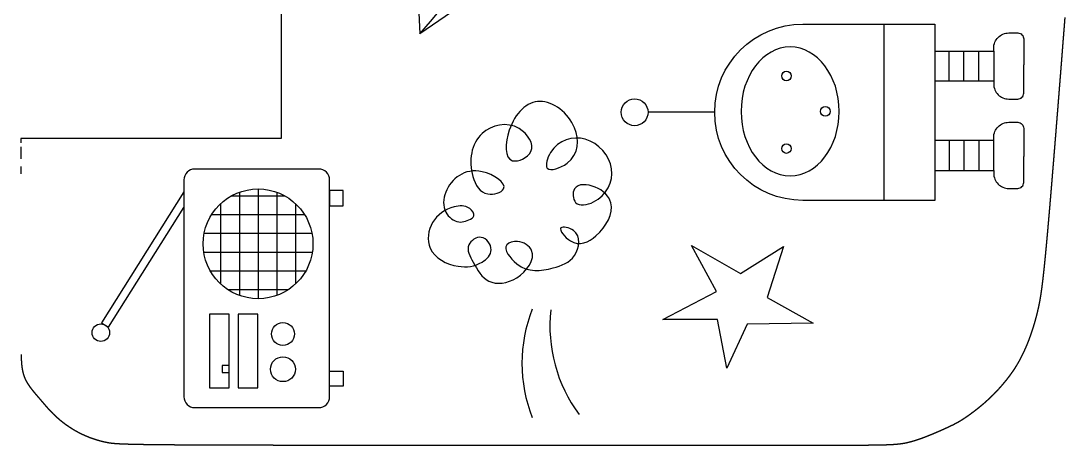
# Model space of a CAD drawing. Header units: millimetres. Extents: x -53 to 1579, y -453 to 381.
# Drawn here: x 303.3 to 352.04, y 167.53 to 187.32 of the extents above; entities that cross this region are included whole.
import ezdxf

# ---------------------------------------------------------------- set-up
doc = ezdxf.new("R2010")
doc.units = ezdxf.units.MM
doc.layers.add('design4', color=5, linetype='Continuous')
doc.layers.add('toCut', color=1, linetype='Continuous', true_color=0xff0000)

msp = doc.modelspace()

# ---------------------------------------------------------------- linework, layer by layer
at = {"layer": 'design4', "lineweight": -3}
for p, q in [((314.384, 174.361), (314.384, 179.484)), ((315.636, 179.149), (313.101, 179.149)), ((313.509, 174.509), (313.509, 179.336)), ((315.259, 174.52), (315.259, 179.325)), ((312.634, 175.037), (312.634, 178.808)), ((316.134, 175.066), (316.134, 178.779)), ((316.545, 178.274), (312.192, 178.274)), ((316.885, 177.399), (311.851, 177.399)), ((316.899, 176.524), (311.837, 176.524)), ((316.591, 175.649), (312.145, 175.649)), ((315.764, 174.774), (312.972, 174.774))]:
    msp.add_line(p, q, dxfattribs=at)
for points in [[(325.719, 205.238, -0.201036), (321.679, 191.63), (321.919, 186.727, 0.241469), (327.842, 208.793)], [(345.96, 187.173), (345.96, 178.948), (339.794, 178.948, -1), (339.794, 187.173)], [(310.906, 179.909), (310.906, 169.783, 0.414214), (311.406, 169.283), (317.206, 169.283, 0.414214), (317.706, 169.783), (317.706, 179.909, 0.414214), (317.206, 180.409), (311.406, 180.409, 0.414214)]]:
    msp.add_lwpolyline(points, format="xyb", close=True, dxfattribs=at)
for points in [[(327.842, 208.793), (330.379, 201.914, -0.133767), (327.244, 190.382), (321.919, 186.727)], [(348.706, 185.919), (348.706, 186.059, -0.414214), (349.407, 186.76), (349.827, 186.76, -0.414214), (350.108, 186.48), (350.108, 185.269)], [(348.706, 184.518), (348.706, 184.378, 0.414214), (349.407, 183.677), (349.827, 183.677, 0.414214), (350.108, 183.957), (350.108, 185.269)], [(348.706, 181.751), (348.706, 181.891, -0.414214), (349.407, 182.592), (349.827, 182.592, -0.414214), (350.108, 182.311), (350.108, 180.999)], [(348.706, 180.35), (348.706, 180.21, 0.414214), (349.407, 179.509), (349.827, 179.509, 0.414214), (350.108, 179.789), (350.108, 180.999)], [(327.16, 173.876, 0.187678), (327.16, 168.82, 1.141846)], [(328.03, 173.837, 0.187678), (329.35, 168.956, 1.141846)]]:
    msp.add_lwpolyline(points, format="xyb", dxfattribs=at)
for points in [[(343.58, 187.173), (343.58, 178.948)], [(345.96, 185.919), (348.706, 185.919), (348.706, 184.518), (345.96, 184.518)], [(346.632, 184.518), (346.632, 185.919)], [(347.305, 184.518), (347.305, 185.919)], [(348.006, 184.518), (348.006, 185.919)], [(335.682, 183.061), (332.57, 183.061)], [(345.96, 180.35), (348.706, 180.35), (348.706, 181.751), (345.96, 181.751)], [(346.632, 181.751), (346.632, 180.35)], [(347.305, 181.751), (347.305, 180.35)], [(348.006, 181.751), (348.006, 180.35)], [(310.906, 179.352), (307.06, 173.239), (307.391, 173.031), (310.906, 178.618)], [(334.598, 176.839), (336.88, 175.542), (338.892, 176.794), (338.132, 174.424), (340.279, 173.217), (337.193, 173.172), (336.253, 171.116), (335.806, 173.396), (333.256, 173.396), (335.761, 174.692), (334.598, 176.839)]]:
    msp.add_lwpolyline(points, dxfattribs=at)
for points in [[(317.706, 179.409), (317.706, 178.702), (318.339, 178.702), (318.339, 179.409)], [(312.095, 173.635), (312.095, 170.203), (313.014, 170.203), (313.014, 173.635)], [(313.442, 173.635), (313.442, 170.203), (314.361, 170.203), (314.361, 173.635)], [(313.014, 170.916), (313.014, 171.247), (312.692, 171.247), (312.692, 170.916)], [(317.706, 170.283), (317.706, 170.984), (318.339, 170.984), (318.339, 170.283)]]:
    msp.add_lwpolyline(points, close=True, dxfattribs=at)
for centre, radius in [((339.031, 184.754), 0.222), ((331.943, 183.061), 0.627), ((340.845, 183.103), 0.226), ((339.031, 181.367), 0.222), ((314.368, 176.923), 2.562), ((307.028, 172.777), 0.409), ((315.529, 172.717), 0.532), ((315.529, 171.073), 0.58)]:
    msp.add_circle(centre, radius, dxfattribs=at)
at = {"layer": 'design4', "lineweight": -3, "extrusion": (0, 0, -1)}
msp.add_ellipse((339.205, 183.101), major_axis=(0, 3.007), ratio=0.761217, dxfattribs=at)
at = {"layer": 'design4', "lineweight": -3}
msp.add_spline([(324.356, 178.115), (323.746, 177.944), (323.129, 178.405), (323.129, 179.328), (324.824, 180.289), (325.826, 179.482), (325.094, 179.251), (324.4, 180.059), (324.825, 182.07), (326.558, 182.301), (327.098, 181.224), (326.25, 180.801), (326.096, 182.224), (327.521, 183.57), (329.139, 182.339), (328.793, 180.686), (327.868, 180.455), (328.022, 181.186), (329.64, 181.801), (330.873, 180.416), (330.025, 178.878), (329.191, 178.858), (329.137, 179.488), (330.102, 179.57), (330.834, 178.84), (330.141, 177.301), (328.951, 177.061), (328.508, 177.669), (329.087, 177.548), (329.139, 176.378), (328.138, 175.801), (326.443, 175.994), (325.981, 176.878), (326.481, 177.032), (327.136, 176.609), (326.443, 175.34), (325.133, 175.186), (324.401, 176.071), (324.209, 176.878), (324.787, 177.224), (325.249, 176.648), (324.825, 176.071), (323.708, 175.878), (322.398, 176.724), (322.514, 177.917), (323.515, 178.647), (324.247, 178.57), (324.44, 178.224), (324.356, 178.115)], degree=3, dxfattribs=at)
at = {"layer": 'toCut'}
for points in [[(315.453, 189.844), (315.453, 185.844), (315.453, 181.844)], [(351.998, 186.947), (352.008, 187.079), (352.019, 187.211)], [(352.019, 187.211), (352.029, 187.344), (352.04, 187.477)], [(351.978, 186.685), (351.988, 186.816), (351.998, 186.947)], [(351.937, 186.169), (351.947, 186.298), (351.957, 186.426)], [(351.957, 186.426), (351.967, 186.556), (351.978, 186.685)], [(351.897, 185.663), (351.907, 185.789), (351.917, 185.915)], [(351.917, 185.915), (351.927, 186.042), (351.937, 186.169)], [(351.858, 185.167), (351.868, 185.29), (351.878, 185.413)], [(351.878, 185.413), (351.888, 185.538), (351.897, 185.663)], [(351.82, 184.681), (351.829, 184.801), (351.839, 184.922)], [(351.839, 184.922), (351.849, 185.044), (351.858, 185.167)], [(351.782, 184.205), (351.792, 184.323), (351.801, 184.442)], [(351.801, 184.442), (351.81, 184.561), (351.82, 184.681)], [(351.745, 183.741), (351.755, 183.856), (351.764, 183.972)], [(351.764, 183.972), (351.773, 184.088), (351.782, 184.205)], [(351.692, 183.066), (351.701, 183.177), (351.709, 183.288)], [(351.709, 183.288), (351.718, 183.401), (351.727, 183.513)], [(351.727, 183.513), (351.736, 183.627), (351.745, 183.741)], [(351.657, 182.631), (351.666, 182.739), (351.674, 182.847)], [(351.674, 182.847), (351.683, 182.957), (351.692, 183.066)], [(351.623, 182.208), (351.631, 182.313), (351.64, 182.418)], [(351.64, 182.418), (351.648, 182.525), (351.657, 182.631)], [(315.453, 181.844), (309.375, 181.844), (303.296, 181.844)], [(303.296, 181.844), (303.296, 181.743), (303.296, 181.743)], [(351.59, 181.798), (351.594, 181.849), (351.598, 181.9)], [(351.598, 181.9), (351.602, 181.951), (351.606, 182.002)], [(351.606, 182.002), (351.611, 182.053), (351.615, 182.105)], [(351.615, 182.105), (351.619, 182.157), (351.623, 182.208)], [(303.296, 181.743), (303.296, 181.711), (303.296, 181.679)], [(303.296, 181.679), (303.296, 181.661), (303.296, 181.642)], [(303.296, 181.451), (303.296, 181.357), (303.296, 181.263)], [(351.55, 181.304), (351.554, 181.353), (351.558, 181.401)], [(351.558, 181.401), (351.562, 181.45), (351.566, 181.499)], [(351.566, 181.499), (351.57, 181.549), (351.574, 181.598)], [(351.574, 181.598), (351.578, 181.648), (351.582, 181.698)], [(351.582, 181.698), (351.586, 181.748), (351.59, 181.798)], [(303.296, 181.263), (303.296, 181.17), (303.296, 181.077)], [(303.296, 181.077), (303.296, 180.985), (303.296, 180.893)], [(351.512, 180.831), (351.515, 180.878), (351.519, 180.924)], [(351.519, 180.924), (351.523, 180.971), (351.527, 181.018)], [(351.527, 181.018), (351.531, 181.065), (351.534, 181.112)], [(351.534, 181.112), (351.538, 181.16), (351.542, 181.208)], [(351.542, 181.208), (351.546, 181.256), (351.55, 181.304)], [(303.296, 180.534), (303.296, 180.446), (303.296, 180.357)], [(303.296, 180.357), (303.296, 180.271), (303.296, 180.184)], [(351.467, 180.292), (351.471, 180.336), (351.475, 180.38)], [(351.475, 180.38), (351.478, 180.424), (351.482, 180.468)], [(351.482, 180.468), (351.486, 180.513), (351.489, 180.558)], [(351.489, 180.558), (351.493, 180.603), (351.497, 180.648)], [(351.497, 180.648), (351.5, 180.693), (351.504, 180.739)], [(351.504, 180.739), (351.508, 180.785), (351.512, 180.831)], [(351.426, 179.784), (351.429, 179.825), (351.432, 179.867)], [(351.432, 179.867), (351.436, 179.908), (351.439, 179.95)], [(351.439, 179.95), (351.443, 179.992), (351.446, 180.034)], [(351.446, 180.034), (351.45, 180.077), (351.453, 180.119)], [(351.453, 180.119), (351.457, 180.162), (351.46, 180.205)], [(351.46, 180.205), (351.464, 180.249), (351.467, 180.292)], [(351.386, 179.306), (351.389, 179.345), (351.392, 179.384)], [(351.392, 179.384), (351.396, 179.423), (351.399, 179.462)], [(351.399, 179.462), (351.402, 179.502), (351.405, 179.541)], [(351.405, 179.541), (351.409, 179.581), (351.412, 179.622)], [(351.412, 179.622), (351.415, 179.662), (351.419, 179.702)], [(351.419, 179.702), (351.422, 179.743), (351.426, 179.784)], [(351.348, 178.857), (351.354, 178.931), (351.36, 179.004)], [(351.36, 179.004), (351.367, 179.079), (351.373, 179.153)], [(351.373, 179.153), (351.376, 179.191), (351.379, 179.229)], [(351.379, 179.229), (351.383, 179.268), (351.386, 179.306)], [(351.301, 178.302), (351.306, 178.369), (351.312, 178.437)], [(351.312, 178.437), (351.318, 178.505), (351.324, 178.574)], [(351.324, 178.574), (351.33, 178.644), (351.336, 178.714)], [(351.336, 178.714), (351.342, 178.786), (351.348, 178.857)], [(351.256, 177.794), (351.262, 177.856), (351.267, 177.917)], [(351.267, 177.917), (351.273, 177.98), (351.278, 178.043)], [(351.278, 178.043), (351.284, 178.107), (351.289, 178.171)], [(351.289, 178.171), (351.295, 178.237), (351.301, 178.302)], [(351.215, 177.33), (351.22, 177.386), (351.225, 177.442)], [(351.225, 177.442), (351.23, 177.5), (351.235, 177.557)], [(351.235, 177.557), (351.241, 177.616), (351.246, 177.674)], [(351.246, 177.674), (351.251, 177.734), (351.256, 177.794)], [(351.177, 176.909), (351.181, 176.959), (351.186, 177.01)], [(351.186, 177.01), (351.191, 177.062), (351.196, 177.114)], [(351.196, 177.114), (351.2, 177.168), (351.205, 177.221)], [(351.205, 177.221), (351.21, 177.276), (351.215, 177.33)], [(351.132, 176.436), (351.137, 176.481), (351.141, 176.526)], [(351.141, 176.526), (351.145, 176.572), (351.15, 176.618)], [(351.15, 176.618), (351.154, 176.665), (351.158, 176.713)], [(351.158, 176.713), (351.163, 176.761), (351.168, 176.809)], [(351.168, 176.809), (351.172, 176.859), (351.177, 176.909)], [(351.083, 175.943), (351.087, 175.981), (351.091, 176.02)], [(351.091, 176.02), (351.095, 176.059), (351.099, 176.099)], [(351.099, 176.099), (351.103, 176.139), (351.107, 176.18)], [(351.107, 176.18), (351.111, 176.222), (351.115, 176.263)], [(351.115, 176.263), (351.12, 176.306), (351.124, 176.349)], [(351.124, 176.349), (351.128, 176.392), (351.132, 176.436)], [(351.032, 175.458), (351.035, 175.49), (351.039, 175.522)], [(351.039, 175.522), (351.042, 175.555), (351.046, 175.588)], [(351.046, 175.588), (351.05, 175.621), (351.053, 175.655)], [(351.053, 175.655), (351.057, 175.689), (351.061, 175.724)], [(351.061, 175.724), (351.064, 175.76), (351.068, 175.795)], [(351.068, 175.795), (351.072, 175.832), (351.076, 175.868)], [(351.076, 175.868), (351.079, 175.906), (351.083, 175.943)], [(350.972, 174.957), (350.975, 174.982), (350.978, 175.007)], [(350.978, 175.007), (350.981, 175.032), (350.985, 175.058)], [(350.985, 175.058), (350.988, 175.084), (350.991, 175.111)], [(350.991, 175.111), (350.994, 175.138), (350.998, 175.165)], [(350.998, 175.165), (351.001, 175.192), (351.004, 175.22)], [(351.004, 175.22), (351.008, 175.249), (351.011, 175.277)], [(351.011, 175.277), (351.014, 175.307), (351.018, 175.336)], [(351.018, 175.336), (351.021, 175.366), (351.025, 175.396)], [(351.025, 175.396), (351.028, 175.427), (351.032, 175.458)], [(350.906, 174.491), (350.908, 174.509), (350.911, 174.528)], [(350.911, 174.528), (350.914, 174.547), (350.917, 174.566)], [(350.917, 174.566), (350.92, 174.585), (350.923, 174.605)], [(350.923, 174.605), (350.926, 174.625), (350.929, 174.645)], [(350.929, 174.645), (350.932, 174.665), (350.935, 174.686)], [(350.935, 174.686), (350.938, 174.707), (350.941, 174.728)], [(350.941, 174.728), (350.944, 174.75), (350.947, 174.771)], [(350.947, 174.771), (350.95, 174.794), (350.953, 174.816)], [(350.953, 174.816), (350.956, 174.839), (350.959, 174.862)], [(350.959, 174.862), (350.963, 174.885), (350.966, 174.909)], [(350.966, 174.909), (350.969, 174.933), (350.972, 174.957)], [(350.813, 173.994), (350.819, 174.022), (350.825, 174.049)], [(350.825, 174.049), (350.831, 174.077), (350.836, 174.106)], [(350.836, 174.106), (350.842, 174.135), (350.848, 174.164)], [(350.848, 174.164), (350.854, 174.194), (350.859, 174.224)], [(350.859, 174.224), (350.865, 174.255), (350.871, 174.286)], [(350.871, 174.286), (350.877, 174.319), (350.882, 174.351)], [(350.882, 174.351), (350.888, 174.385), (350.894, 174.419)], [(350.894, 174.419), (350.897, 174.437), (350.9, 174.455)], [(350.9, 174.455), (350.903, 174.473), (350.906, 174.491)], [(350.7, 173.523), (350.713, 173.574), (350.726, 173.625)], [(350.726, 173.625), (350.739, 173.677), (350.752, 173.729)], [(350.752, 173.729), (350.764, 173.782), (350.777, 173.834)], [(350.777, 173.834), (350.789, 173.887), (350.801, 173.94)], [(350.801, 173.94), (350.807, 173.967), (350.813, 173.994)], [(350.558, 173.029), (350.573, 173.077), (350.588, 173.125)], [(350.588, 173.125), (350.602, 173.174), (350.617, 173.223)], [(350.617, 173.223), (350.631, 173.272), (350.645, 173.322)], [(350.645, 173.322), (350.659, 173.372), (350.673, 173.422)], [(350.673, 173.422), (350.686, 173.472), (350.7, 173.523)], [(350.371, 172.483), (350.387, 172.527), (350.403, 172.57)], [(350.403, 172.57), (350.419, 172.615), (350.435, 172.659)], [(350.435, 172.659), (350.451, 172.704), (350.467, 172.749)], [(350.467, 172.749), (350.482, 172.795), (350.498, 172.841)], [(350.498, 172.841), (350.513, 172.888), (350.528, 172.935)], [(350.528, 172.935), (350.543, 172.982), (350.558, 173.029)], [(350.17, 171.994), (350.187, 172.032), (350.205, 172.071)], [(350.205, 172.071), (350.221, 172.111), (350.238, 172.15)], [(350.238, 172.15), (350.255, 172.191), (350.272, 172.231)], [(350.272, 172.231), (350.289, 172.272), (350.305, 172.313)], [(350.305, 172.313), (350.322, 172.355), (350.338, 172.397)], [(350.338, 172.397), (350.355, 172.44), (350.371, 172.483)], [(303.306, 171.767), (303.306, 171.758), (303.306, 171.748)], [(303.306, 171.748), (303.307, 171.736), (303.307, 171.724)], [(303.307, 171.724), (303.307, 171.713), (303.307, 171.702)], [(303.307, 171.702), (303.307, 171.692), (303.308, 171.682)], [(303.308, 171.682), (303.308, 171.673), (303.308, 171.663)], [(303.308, 171.663), (303.308, 171.654), (303.309, 171.646)], [(303.309, 171.646), (303.309, 171.637), (303.309, 171.629)], [(303.309, 171.629), (303.309, 171.622), (303.309, 171.614)], [(303.309, 171.614), (303.31, 171.607), (303.31, 171.6)], [(303.31, 171.6), (303.311, 171.587), (303.311, 171.574)], [(349.962, 171.566), (349.979, 171.6), (349.997, 171.634)], [(349.997, 171.634), (350.015, 171.668), (350.032, 171.702)], [(350.032, 171.702), (350.05, 171.737), (350.067, 171.773)], [(350.067, 171.773), (350.084, 171.809), (350.102, 171.845)], [(350.102, 171.845), (350.119, 171.881), (350.136, 171.918)], [(350.136, 171.918), (350.153, 171.956), (350.17, 171.994)], [(303.311, 171.574), (303.312, 171.562), (303.312, 171.549)], [(303.312, 171.549), (303.313, 171.538), (303.313, 171.527)], [(303.313, 171.527), (303.316, 171.481), (303.319, 171.436)], [(303.319, 171.436), (303.322, 171.391), (303.325, 171.346)], [(303.325, 171.346), (303.329, 171.301), (303.334, 171.256)], [(303.334, 171.256), (303.339, 171.212), (303.344, 171.168)], [(303.344, 171.168), (303.351, 171.124), (303.358, 171.08)], [(349.67, 171.076), (349.689, 171.104), (349.708, 171.133)], [(349.708, 171.133), (349.726, 171.162), (349.745, 171.191)], [(349.745, 171.191), (349.763, 171.221), (349.782, 171.251)], [(349.782, 171.251), (349.8, 171.281), (349.818, 171.311)], [(349.818, 171.311), (349.836, 171.342), (349.855, 171.373)], [(349.855, 171.373), (349.873, 171.405), (349.891, 171.436)], [(349.891, 171.436), (349.908, 171.468), (349.926, 171.501)], [(349.926, 171.501), (349.944, 171.533), (349.962, 171.566)], [(303.358, 171.08), (303.362, 171.058), (303.365, 171.036)], [(303.365, 171.036), (303.37, 171.014), (303.374, 170.992)], [(303.374, 170.992), (303.379, 170.97), (303.384, 170.949)], [(303.384, 170.949), (303.389, 170.927), (303.394, 170.905)], [(303.394, 170.905), (303.4, 170.884), (303.406, 170.862)], [(303.406, 170.862), (303.412, 170.841), (303.418, 170.819)], [(303.418, 170.819), (303.425, 170.798), (303.432, 170.777)], [(303.432, 170.777), (303.44, 170.755), (303.447, 170.734)], [(303.447, 170.734), (303.455, 170.713), (303.463, 170.692)], [(303.463, 170.692), (303.472, 170.671), (303.481, 170.65)], [(303.481, 170.65), (303.49, 170.629), (303.5, 170.608)], [(303.5, 170.608), (303.51, 170.587), (303.52, 170.566)], [(349.318, 170.591), (349.358, 170.643), (349.399, 170.695)], [(349.399, 170.695), (349.438, 170.748), (349.478, 170.801)], [(349.478, 170.801), (349.517, 170.855), (349.556, 170.908)], [(349.556, 170.908), (349.575, 170.936), (349.595, 170.963)], [(349.595, 170.963), (349.614, 170.991), (349.633, 171.019)], [(349.633, 171.019), (349.652, 171.047), (349.67, 171.076)], [(303.52, 170.566), (303.531, 170.545), (303.541, 170.524)], [(303.541, 170.524), (303.553, 170.504), (303.564, 170.483)], [(303.564, 170.483), (303.576, 170.462), (303.588, 170.442)], [(303.588, 170.442), (303.601, 170.421), (303.614, 170.401)], [(303.614, 170.401), (303.627, 170.38), (303.64, 170.36)], [(303.64, 170.36), (303.654, 170.34), (303.667, 170.32)], [(303.667, 170.32), (303.681, 170.299), (303.695, 170.279)], [(303.695, 170.279), (303.71, 170.259), (303.724, 170.239)], [(303.724, 170.239), (303.754, 170.199), (303.784, 170.159)], [(303.784, 170.159), (303.815, 170.12), (303.846, 170.081)], [(348.887, 170.093), (348.932, 170.141), (348.976, 170.19)], [(348.976, 170.19), (349.02, 170.239), (349.064, 170.288)], [(349.064, 170.288), (349.107, 170.338), (349.15, 170.388)], [(349.15, 170.388), (349.192, 170.438), (349.235, 170.489)], [(349.235, 170.489), (349.276, 170.54), (349.318, 170.591)], [(303.846, 170.081), (303.878, 170.042), (303.91, 170.003)], [(303.91, 170.003), (303.942, 169.964), (303.975, 169.926)], [(303.975, 169.926), (304.007, 169.888), (304.04, 169.85)], [(304.04, 169.85), (304.072, 169.812), (304.104, 169.775)], [(304.104, 169.775), (304.136, 169.738), (304.168, 169.701)], [(304.168, 169.701), (304.199, 169.664), (304.23, 169.627)], [(304.23, 169.627), (304.261, 169.591), (304.292, 169.555)], [(348.32, 169.543), (348.369, 169.587), (348.418, 169.631)], [(348.418, 169.631), (348.466, 169.675), (348.515, 169.72)], [(348.515, 169.72), (348.563, 169.766), (348.61, 169.811)], [(348.61, 169.811), (348.657, 169.857), (348.704, 169.903)], [(348.704, 169.903), (348.75, 169.95), (348.796, 169.997)], [(348.796, 169.997), (348.842, 170.045), (348.887, 170.093)], [(304.292, 169.555), (304.323, 169.519), (304.353, 169.484)], [(304.353, 169.484), (304.383, 169.449), (304.414, 169.414)], [(304.414, 169.414), (304.444, 169.379), (304.474, 169.345)], [(304.474, 169.345), (304.504, 169.31), (304.534, 169.276)], [(304.534, 169.276), (304.565, 169.243), (304.595, 169.209)], [(304.595, 169.209), (304.626, 169.176), (304.656, 169.143)], [(304.656, 169.143), (304.687, 169.111), (304.718, 169.079)], [(347.824, 169.137), (347.848, 169.155), (347.873, 169.174)], [(347.873, 169.174), (347.897, 169.193), (347.922, 169.213)], [(347.922, 169.213), (347.971, 169.252), (348.021, 169.291)], [(348.021, 169.291), (348.071, 169.332), (348.121, 169.373)], [(348.121, 169.373), (348.171, 169.415), (348.221, 169.457)], [(348.221, 169.457), (348.27, 169.5), (348.32, 169.543)], [(304.718, 169.079), (304.749, 169.047), (304.781, 169.015)], [(304.781, 169.015), (304.813, 168.984), (304.845, 168.952)], [(304.845, 168.952), (304.877, 168.922), (304.91, 168.891)], [(304.91, 168.891), (304.943, 168.861), (304.976, 168.831)], [(304.976, 168.831), (305.009, 168.801), (305.043, 168.772)], [(305.043, 168.772), (305.077, 168.743), (305.111, 168.714)], [(305.111, 168.714), (305.146, 168.686), (305.18, 168.657)], [(305.18, 168.657), (305.216, 168.63), (305.251, 168.602)], [(347.059, 168.618), (347.097, 168.64), (347.135, 168.662)], [(347.135, 168.662), (347.173, 168.685), (347.211, 168.709)], [(347.211, 168.709), (347.231, 168.721), (347.25, 168.733)], [(347.25, 168.733), (347.269, 168.745), (347.289, 168.757)], [(347.289, 168.757), (347.309, 168.77), (347.329, 168.783)], [(347.329, 168.783), (347.349, 168.797), (347.369, 168.81)], [(347.369, 168.81), (347.39, 168.824), (347.411, 168.838)], [(347.411, 168.838), (347.432, 168.853), (347.454, 168.867)], [(347.454, 168.867), (347.475, 168.882), (347.497, 168.898)], [(347.497, 168.898), (347.519, 168.913), (347.542, 168.929)], [(347.542, 168.929), (347.564, 168.945), (347.587, 168.961)], [(347.587, 168.961), (347.61, 168.978), (347.633, 168.994)], [(347.633, 168.994), (347.657, 169.011), (347.68, 169.029)], [(347.68, 169.029), (347.704, 169.046), (347.727, 169.064)], [(347.727, 169.064), (347.751, 169.082), (347.775, 169.1)], [(347.775, 169.1), (347.8, 169.118), (347.824, 169.137)], [(305.251, 168.602), (305.286, 168.575), (305.322, 168.548)], [(305.322, 168.548), (305.358, 168.521), (305.394, 168.495)], [(305.394, 168.495), (305.431, 168.469), (305.468, 168.443)], [(305.468, 168.443), (305.505, 168.418), (305.542, 168.393)], [(305.542, 168.393), (305.58, 168.368), (305.617, 168.344)], [(305.617, 168.344), (305.656, 168.32), (305.694, 168.296)], [(305.694, 168.296), (305.732, 168.273), (305.771, 168.25)], [(305.771, 168.25), (305.81, 168.227), (305.849, 168.205)], [(305.849, 168.205), (305.888, 168.183), (305.928, 168.161)], [(346.043, 168.137), (346.08, 168.153), (346.117, 168.169)], [(346.117, 168.169), (346.153, 168.185), (346.189, 168.201)], [(346.189, 168.201), (346.224, 168.216), (346.259, 168.232)], [(346.259, 168.232), (346.292, 168.247), (346.326, 168.262)], [(346.326, 168.262), (346.358, 168.276), (346.39, 168.291)], [(346.39, 168.291), (346.421, 168.305), (346.452, 168.319)], [(346.452, 168.319), (346.482, 168.333), (346.511, 168.346)], [(346.511, 168.346), (346.539, 168.359), (346.567, 168.372)], [(346.567, 168.372), (346.594, 168.384), (346.621, 168.397)], [(346.621, 168.397), (346.646, 168.409), (346.672, 168.421)], [(346.672, 168.421), (346.696, 168.433), (346.721, 168.444)], [(346.721, 168.444), (346.744, 168.456), (346.768, 168.467)], [(346.768, 168.467), (346.791, 168.478), (346.813, 168.489)], [(346.813, 168.489), (346.835, 168.5), (346.857, 168.511)], [(346.857, 168.511), (346.878, 168.522), (346.899, 168.533)], [(346.899, 168.533), (346.92, 168.543), (346.941, 168.554)], [(346.941, 168.554), (346.961, 168.565), (346.981, 168.575)], [(346.981, 168.575), (347.02, 168.597), (347.059, 168.618)], [(305.928, 168.161), (305.968, 168.14), (306.008, 168.119)], [(306.008, 168.119), (306.048, 168.099), (306.088, 168.078)], [(306.088, 168.078), (306.129, 168.059), (306.17, 168.039)], [(306.17, 168.039), (306.211, 168.02), (306.252, 168.001)], [(306.252, 168.001), (306.294, 167.983), (306.336, 167.965)], [(306.336, 167.965), (306.378, 167.947), (306.42, 167.93)], [(306.42, 167.93), (306.462, 167.913), (306.504, 167.896)], [(306.504, 167.896), (306.547, 167.88), (306.59, 167.864)], [(306.59, 167.864), (306.633, 167.849), (306.676, 167.834)], [(306.676, 167.834), (306.72, 167.82), (306.763, 167.805)], [(306.763, 167.805), (306.807, 167.792), (306.851, 167.778)], [(306.851, 167.778), (306.895, 167.765), (306.939, 167.752)], [(306.939, 167.752), (306.984, 167.74), (307.029, 167.728)], [(307.029, 167.728), (307.073, 167.717), (307.118, 167.706)], [(307.118, 167.706), (307.164, 167.695), (307.209, 167.685)], [(307.209, 167.685), (307.254, 167.675), (307.3, 167.666)], [(344.74, 167.671), (344.78, 167.681), (344.82, 167.691)], [(344.82, 167.691), (344.861, 167.703), (344.902, 167.714)], [(344.902, 167.714), (344.943, 167.726), (344.984, 167.738)], [(344.984, 167.738), (345.025, 167.751), (345.067, 167.764)], [(345.067, 167.764), (345.108, 167.777), (345.15, 167.791)], [(345.15, 167.791), (345.192, 167.805), (345.233, 167.819)], [(345.233, 167.819), (345.275, 167.834), (345.317, 167.848)], [(345.317, 167.848), (345.359, 167.863), (345.401, 167.879)], [(345.401, 167.879), (345.442, 167.894), (345.484, 167.91)], [(345.484, 167.91), (345.526, 167.925), (345.567, 167.941)], [(345.567, 167.941), (345.608, 167.957), (345.649, 167.974)], [(345.649, 167.974), (345.69, 167.99), (345.73, 168.006)], [(345.73, 168.006), (345.771, 168.022), (345.811, 168.039)], [(345.811, 168.039), (345.85, 168.055), (345.89, 168.072)], [(345.89, 168.072), (345.928, 168.088), (345.967, 168.104)], [(345.967, 168.104), (346.005, 168.121), (346.043, 168.137)], [(307.3, 167.666), (307.323, 167.661), (307.346, 167.657)], [(307.346, 167.657), (307.37, 167.652), (307.394, 167.648)], [(307.394, 167.648), (307.406, 167.646), (307.419, 167.644)], [(307.419, 167.644), (307.432, 167.642), (307.445, 167.64)], [(307.445, 167.64), (307.459, 167.638), (307.473, 167.636)], [(307.473, 167.636), (307.487, 167.634), (307.502, 167.632)], [(307.502, 167.632), (307.517, 167.63), (307.533, 167.628)], [(307.533, 167.628), (307.549, 167.627), (307.565, 167.625)], [(307.565, 167.625), (307.583, 167.623), (307.6, 167.621)], [(307.6, 167.621), (307.619, 167.619), (307.638, 167.618)], [(307.638, 167.618), (307.657, 167.616), (307.677, 167.614)], [(307.677, 167.614), (307.699, 167.613), (307.72, 167.611)], [(307.72, 167.611), (307.743, 167.609), (307.766, 167.608)], [(307.766, 167.608), (307.778, 167.607), (307.79, 167.606)], [(307.79, 167.606), (307.802, 167.605), (307.814, 167.605)], [(307.814, 167.605), (307.827, 167.604), (307.84, 167.603)], [(307.84, 167.603), (307.853, 167.602), (307.867, 167.602)], [(307.867, 167.602), (307.88, 167.601), (307.894, 167.6)], [(307.894, 167.6), (307.908, 167.599), (307.922, 167.599)], [(307.922, 167.599), (307.937, 167.598), (307.952, 167.597)], [(307.952, 167.597), (307.967, 167.597), (307.982, 167.596)], [(307.982, 167.596), (307.998, 167.595), (308.014, 167.594)], [(308.014, 167.594), (308.03, 167.594), (308.046, 167.593)], [(308.046, 167.593), (308.063, 167.592), (308.079, 167.592)], [(308.079, 167.592), (308.097, 167.591), (308.114, 167.59)], [(308.114, 167.59), (308.132, 167.59), (308.15, 167.589)], [(308.15, 167.589), (308.168, 167.588), (308.186, 167.588)], [(308.186, 167.588), (308.205, 167.587), (308.224, 167.586)], [(308.224, 167.586), (308.244, 167.586), (308.264, 167.585)], [(308.264, 167.585), (308.284, 167.585), (308.304, 167.584)], [(308.304, 167.584), (308.325, 167.583), (308.346, 167.583)], [(308.346, 167.583), (308.367, 167.582), (308.388, 167.582)], [(308.388, 167.582), (308.411, 167.581), (308.433, 167.58)], [(308.433, 167.58), (308.456, 167.58), (308.478, 167.579)], [(308.478, 167.579), (308.502, 167.579), (308.525, 167.578)], [(308.525, 167.578), (308.549, 167.577), (308.573, 167.577)], [(308.573, 167.577), (308.598, 167.576), (308.623, 167.576)], [(308.623, 167.576), (308.649, 167.575), (308.674, 167.575)], [(308.674, 167.575), (308.701, 167.574), (308.727, 167.574)], [(308.727, 167.574), (308.754, 167.573), (308.781, 167.573)], [(308.781, 167.573), (308.809, 167.572), (308.837, 167.572)], [(308.837, 167.572), (308.865, 167.571), (308.894, 167.57)], [(308.894, 167.57), (308.923, 167.57), (308.952, 167.569)], [(308.952, 167.569), (308.983, 167.569), (309.013, 167.569)], [(309.013, 167.569), (309.044, 167.568), (309.075, 167.568)], [(309.075, 167.568), (309.106, 167.567), (309.138, 167.567)], [(309.138, 167.567), (309.171, 167.566), (309.203, 167.566)], [(309.203, 167.566), (309.237, 167.565), (309.27, 167.565)], [(309.27, 167.565), (309.305, 167.564), (309.339, 167.564)], [(309.339, 167.564), (309.374, 167.563), (309.409, 167.563)], [(309.409, 167.563), (309.446, 167.563), (309.482, 167.562)], [(309.482, 167.562), (309.519, 167.562), (309.556, 167.561)], [(309.556, 167.561), (309.593, 167.561), (309.631, 167.56)], [(309.631, 167.56), (309.67, 167.56), (309.709, 167.56)], [(309.709, 167.56), (309.749, 167.559), (309.789, 167.559)], [(309.789, 167.559), (309.829, 167.558), (309.87, 167.558)], [(309.87, 167.558), (309.912, 167.558), (309.954, 167.557)], [(309.954, 167.557), (309.996, 167.557), (310.039, 167.557)], [(310.039, 167.557), (310.083, 167.556), (310.126, 167.556)], [(310.126, 167.556), (310.171, 167.555), (310.216, 167.555)], [(310.216, 167.555), (310.261, 167.555), (310.307, 167.554)], [(310.307, 167.554), (310.354, 167.554), (310.4, 167.554)], [(310.4, 167.554), (310.448, 167.553), (310.496, 167.553)], [(310.496, 167.553), (310.545, 167.553), (310.594, 167.552)], [(310.594, 167.552), (310.644, 167.552), (310.694, 167.552)], [(310.694, 167.552), (310.745, 167.551), (310.796, 167.551)], [(310.796, 167.551), (310.848, 167.551), (310.9, 167.55)], [(310.9, 167.55), (310.953, 167.55), (311.006, 167.55)], [(311.006, 167.55), (311.061, 167.549), (311.115, 167.549)], [(311.115, 167.549), (311.17, 167.549), (311.226, 167.549)], [(311.226, 167.549), (311.282, 167.548), (311.339, 167.548)], [(311.339, 167.548), (311.397, 167.548), (311.454, 167.548)], [(311.454, 167.548), (311.513, 167.547), (311.572, 167.547)], [(311.572, 167.547), (311.632, 167.547), (311.691, 167.546)], [(311.691, 167.546), (311.752, 167.546), (311.813, 167.546)], [(311.813, 167.546), (311.875, 167.546), (311.937, 167.545)], [(311.937, 167.545), (312, 167.545), (312.063, 167.545)], [(312.063, 167.545), (312.127, 167.545), (312.191, 167.544)], [(312.191, 167.544), (312.256, 167.544), (312.321, 167.544)], [(312.321, 167.544), (312.387, 167.544), (312.453, 167.544)], [(312.453, 167.544), (312.52, 167.543), (312.587, 167.543)], [(312.587, 167.543), (312.654, 167.543), (312.722, 167.543)], [(312.722, 167.543), (312.791, 167.542), (312.86, 167.542)], [(312.86, 167.542), (312.93, 167.542), (313, 167.542)], [(313, 167.542), (313.07, 167.542), (313.141, 167.542)], [(313.141, 167.542), (313.213, 167.541), (313.284, 167.541)], [(313.284, 167.541), (313.357, 167.541), (313.429, 167.541)], [(313.429, 167.541), (313.503, 167.541), (313.576, 167.54)], [(313.576, 167.54), (313.65, 167.54), (313.725, 167.54)], [(313.725, 167.54), (313.8, 167.54), (313.875, 167.54)], [(313.875, 167.54), (313.951, 167.54), (314.027, 167.539)], [(314.027, 167.539), (314.104, 167.539), (314.18, 167.539)], [(314.18, 167.539), (314.258, 167.539), (314.336, 167.539)], [(314.336, 167.539), (314.414, 167.539), (314.492, 167.538)], [(314.492, 167.538), (314.572, 167.538), (314.651, 167.538)], [(314.651, 167.538), (314.731, 167.538), (314.811, 167.538)], [(314.811, 167.538), (314.892, 167.538), (314.972, 167.538)], [(314.972, 167.538), (315.054, 167.538), (315.135, 167.537)], [(315.135, 167.537), (315.217, 167.537), (315.3, 167.537)], [(315.3, 167.537), (315.383, 167.537), (315.466, 167.537)], [(315.466, 167.537), (315.549, 167.537), (315.633, 167.537)], [(315.633, 167.537), (315.717, 167.537), (315.802, 167.536)], [(315.802, 167.536), (315.887, 167.536), (315.972, 167.536)], [(315.972, 167.536), (316.058, 167.536), (316.143, 167.536)], [(316.143, 167.536), (316.23, 167.536), (316.316, 167.536)], [(316.316, 167.536), (316.403, 167.536), (316.49, 167.536)], [(316.49, 167.536), (316.578, 167.536), (316.665, 167.535)], [(316.665, 167.535), (316.754, 167.535), (316.842, 167.535)], [(316.842, 167.535), (316.931, 167.535), (317.02, 167.535)], [(317.02, 167.535), (317.109, 167.535), (317.199, 167.535)], [(317.199, 167.535), (317.289, 167.535), (317.379, 167.535)], [(317.379, 167.535), (317.469, 167.535), (317.56, 167.535)], [(317.56, 167.535), (317.651, 167.535), (317.742, 167.535)], [(317.742, 167.535), (317.834, 167.534), (317.926, 167.534)], [(317.926, 167.534), (318.018, 167.534), (318.11, 167.534)], [(318.11, 167.534), (318.203, 167.534), (318.296, 167.534)], [(318.296, 167.534), (318.389, 167.534), (318.482, 167.534)], [(318.482, 167.534), (318.576, 167.534), (318.67, 167.534)], [(318.67, 167.534), (318.764, 167.534), (318.858, 167.534)], [(318.858, 167.534), (318.953, 167.534), (319.047, 167.534)], [(319.047, 167.534), (319.142, 167.534), (319.238, 167.534)], [(319.238, 167.534), (319.333, 167.534), (319.429, 167.534)], [(319.429, 167.534), (319.525, 167.534), (319.621, 167.533)], [(319.621, 167.533), (319.814, 167.533), (320.007, 167.533)], [(320.007, 167.533), (320.201, 167.533), (320.396, 167.533)], [(320.396, 167.533), (320.592, 167.533), (320.788, 167.533)], [(320.788, 167.533), (320.986, 167.533), (321.183, 167.533)], [(321.183, 167.533), (321.382, 167.533), (321.58, 167.533)], [(321.58, 167.533), (321.78, 167.533), (321.979, 167.533)], [(321.979, 167.533), (322.18, 167.533), (322.381, 167.533)], [(322.381, 167.533), (322.582, 167.533), (322.784, 167.533)], [(322.784, 167.533), (322.986, 167.533), (323.188, 167.533)], [(323.188, 167.533), (323.391, 167.533), (323.594, 167.533)], [(323.594, 167.533), (323.798, 167.533), (324.002, 167.533)], [(324.002, 167.533), (324.206, 167.533), (324.41, 167.533)], [(324.41, 167.533), (324.819, 167.533), (325.227, 167.533)], [(325.227, 167.533), (326.046, 167.533), (326.865, 167.533)], [(340.574, 167.533), (340.629, 167.533), (340.684, 167.533)], [(340.684, 167.533), (340.737, 167.533), (340.791, 167.533)], [(340.791, 167.533), (340.844, 167.533), (340.896, 167.533)], [(340.896, 167.533), (340.948, 167.533), (341, 167.533)], [(341, 167.533), (341.05, 167.533), (341.101, 167.533)], [(341.101, 167.533), (341.15, 167.533), (341.2, 167.533)], [(341.2, 167.533), (341.248, 167.533), (341.297, 167.533)], [(341.297, 167.533), (341.344, 167.533), (341.392, 167.533)], [(341.392, 167.533), (341.438, 167.533), (341.485, 167.533)], [(341.485, 167.533), (341.53, 167.533), (341.576, 167.533)], [(341.576, 167.533), (341.62, 167.533), (341.665, 167.533)], [(341.665, 167.533), (341.708, 167.533), (341.752, 167.533)], [(341.752, 167.533), (341.795, 167.533), (341.837, 167.533)], [(341.837, 167.533), (341.879, 167.533), (341.921, 167.533)], [(341.921, 167.533), (341.961, 167.533), (342.002, 167.533)], [(342.002, 167.533), (342.042, 167.534), (342.082, 167.534)], [(342.082, 167.534), (342.121, 167.534), (342.16, 167.534)], [(342.16, 167.534), (342.198, 167.534), (342.236, 167.534)], [(342.236, 167.534), (342.274, 167.534), (342.311, 167.534)], [(342.311, 167.534), (342.347, 167.534), (342.384, 167.535)], [(342.384, 167.535), (342.419, 167.535), (342.455, 167.535)], [(342.455, 167.535), (342.49, 167.535), (342.524, 167.535)], [(342.524, 167.535), (342.558, 167.535), (342.592, 167.536)], [(342.592, 167.536), (342.625, 167.536), (342.659, 167.536)], [(342.659, 167.536), (342.691, 167.536), (342.723, 167.536)], [(342.723, 167.536), (342.755, 167.537), (342.787, 167.537)], [(342.787, 167.537), (342.817, 167.537), (342.848, 167.537)], [(342.848, 167.537), (342.878, 167.538), (342.909, 167.538)], [(342.909, 167.538), (342.938, 167.538), (342.967, 167.538)], [(342.967, 167.538), (342.996, 167.539), (343.025, 167.539)], [(343.025, 167.539), (343.053, 167.539), (343.081, 167.54)], [(343.081, 167.54), (343.108, 167.54), (343.135, 167.54)], [(343.135, 167.54), (343.162, 167.541), (343.188, 167.541)], [(343.188, 167.541), (343.214, 167.541), (343.24, 167.542)], [(343.24, 167.542), (343.266, 167.542), (343.291, 167.543)], [(343.291, 167.543), (343.316, 167.543), (343.34, 167.544)], [(343.34, 167.544), (343.364, 167.544), (343.388, 167.544)], [(343.388, 167.544), (343.412, 167.545), (343.435, 167.545)], [(343.435, 167.545), (343.458, 167.546), (343.481, 167.547)], [(343.481, 167.547), (343.503, 167.547), (343.525, 167.548)], [(343.525, 167.548), (343.547, 167.548), (343.569, 167.549)], [(343.569, 167.549), (343.59, 167.549), (343.611, 167.55)], [(343.611, 167.55), (343.632, 167.551), (343.652, 167.551)], [(343.652, 167.551), (343.672, 167.552), (343.692, 167.553)], [(343.692, 167.553), (343.712, 167.553), (343.732, 167.554)], [(343.732, 167.554), (343.751, 167.555), (343.77, 167.555)], [(343.77, 167.555), (343.788, 167.556), (343.807, 167.557)], [(343.807, 167.557), (343.825, 167.558), (343.843, 167.558)], [(343.843, 167.558), (343.861, 167.559), (343.878, 167.56)], [(343.878, 167.56), (343.896, 167.561), (343.913, 167.562)], [(343.913, 167.562), (343.929, 167.563), (343.946, 167.564)], [(343.946, 167.564), (343.963, 167.565), (343.979, 167.565)], [(343.979, 167.565), (344.01, 167.567), (344.042, 167.569)], [(344.042, 167.569), (344.072, 167.571), (344.102, 167.574)], [(344.102, 167.574), (344.13, 167.576), (344.159, 167.578)], [(344.159, 167.578), (344.186, 167.581), (344.213, 167.583)], [(344.213, 167.583), (344.239, 167.586), (344.265, 167.588)], [(344.265, 167.588), (344.29, 167.591), (344.315, 167.594)], [(344.315, 167.594), (344.339, 167.597), (344.363, 167.6)], [(344.363, 167.6), (344.386, 167.603), (344.409, 167.606)], [(344.409, 167.606), (344.431, 167.609), (344.454, 167.613)], [(344.454, 167.613), (344.475, 167.616), (344.497, 167.62)], [(344.497, 167.62), (344.518, 167.623), (344.539, 167.627)], [(344.539, 167.627), (344.56, 167.631), (344.58, 167.635)], [(344.58, 167.635), (344.621, 167.643), (344.661, 167.652)], [(344.661, 167.652), (344.701, 167.661), (344.74, 167.671)]]:
    msp.add_open_spline(points, degree=2, dxfattribs=at)
msp.add_open_spline([(326.865, 167.533), (327.273, 167.533), (327.681, 167.533), (327.885, 167.533), (328.088, 167.533), (328.291, 167.533), (328.494, 167.533), (328.696, 167.533), (328.898, 167.533), (329.099, 167.533), (329.301, 167.533), (329.501, 167.533), (329.702, 167.533), (329.901, 167.533), (330.101, 167.533), (330.299, 167.533), (330.497, 167.533), (330.694, 167.533), (330.892, 167.533), (331.087, 167.533), (331.283, 167.533), (331.478, 167.533), (331.672, 167.533), (331.865, 167.533), (332.058, 167.533), (332.154, 167.533), (332.25, 167.533), (332.345, 167.533), (332.44, 167.533), (332.535, 167.533), (332.63, 167.533), (332.725, 167.533), (332.82, 167.533), (332.914, 167.533), (333.008, 167.533), (333.101, 167.533), (333.195, 167.533), (333.288, 167.533), (333.381, 167.533), (333.474, 167.533), (333.567, 167.533), (333.659, 167.533), (333.751, 167.533), (333.843, 167.533), (333.934, 167.533), (334.025, 167.533), (334.116, 167.533), (334.207, 167.533), (334.298, 167.533), (334.388, 167.533), (334.478, 167.533), (334.567, 167.533), (334.656, 167.533), (334.745, 167.533), (334.834, 167.533), (334.922, 167.533), (335.01, 167.533), (335.098, 167.533), (335.186, 167.533), (335.273, 167.533), (335.36, 167.533), (335.446, 167.533), (335.532, 167.533), (335.618, 167.533), (335.704, 167.533), (335.789, 167.533), (335.874, 167.533), (335.958, 167.533), (336.043, 167.533), (336.126, 167.533), (336.21, 167.533), (336.293, 167.533), (336.376, 167.533), (336.458, 167.533), (336.541, 167.533), (336.622, 167.533), (336.704, 167.533), (336.784, 167.533), (336.865, 167.533), (336.945, 167.533), (337.025, 167.533), (337.105, 167.533), (337.184, 167.533), (337.262, 167.533), (337.341, 167.533), (337.419, 167.533), (337.496, 167.533), (337.573, 167.533), (337.65, 167.533), (337.726, 167.533), (337.802, 167.533), (337.877, 167.533), (337.953, 167.533), (338.027, 167.533), (338.102, 167.533), (338.175, 167.533), (338.249, 167.533), (338.321, 167.533), (338.394, 167.533), (338.466, 167.533), (338.538, 167.533), (338.608, 167.533), (338.679, 167.533), (338.749, 167.533), (338.819, 167.533), (338.888, 167.533), (338.958, 167.533), (339.026, 167.533), (339.094, 167.533), (339.161, 167.533), (339.228, 167.533), (339.294, 167.533), (339.361, 167.533), (339.426, 167.533), (339.491, 167.533), (339.555, 167.533), (339.62, 167.533), (339.683, 167.533), (339.746, 167.533), (339.809, 167.533), (339.871, 167.533), (339.932, 167.533), (339.993, 167.533), (340.053, 167.533), (340.114, 167.533), (340.173, 167.533), (340.232, 167.533), (340.29, 167.533), (340.348, 167.533), (340.405, 167.533), (340.462, 167.533), (340.518, 167.533), (340.574, 167.533)], degree=2, knots=[249, 249, 249, 250, 250, 251, 251, 252, 252, 253, 253, 254, 254, 255, 255, 256, 256, 257, 257, 258, 258, 259, 259, 260, 260, 261, 261, 262, 262, 263, 263, 264, 264, 265, 265, 266, 266, 267, 267, 268, 268, 269, 269, 270, 270, 271, 271, 272, 272, 273, 273, 274, 274, 275, 275, 276, 276, 277, 277, 278, 278, 279, 279, 280, 280, 281, 281, 282, 282, 283, 283, 284, 284, 285, 285, 286, 286, 287, 287, 288, 288, 289, 289, 290, 290, 291, 291, 292, 292, 293, 293, 294, 294, 295, 295, 296, 296, 297, 297, 298, 298, 299, 299, 300, 300, 301, 301, 302, 302, 303, 303, 304, 304, 305, 305, 306, 306, 307, 307, 308, 308, 309, 309, 310, 310, 311, 311, 312, 312, 313, 313, 314, 314, 315, 315, 315], dxfattribs=at)

doc.saveas('drawing.dxf')
